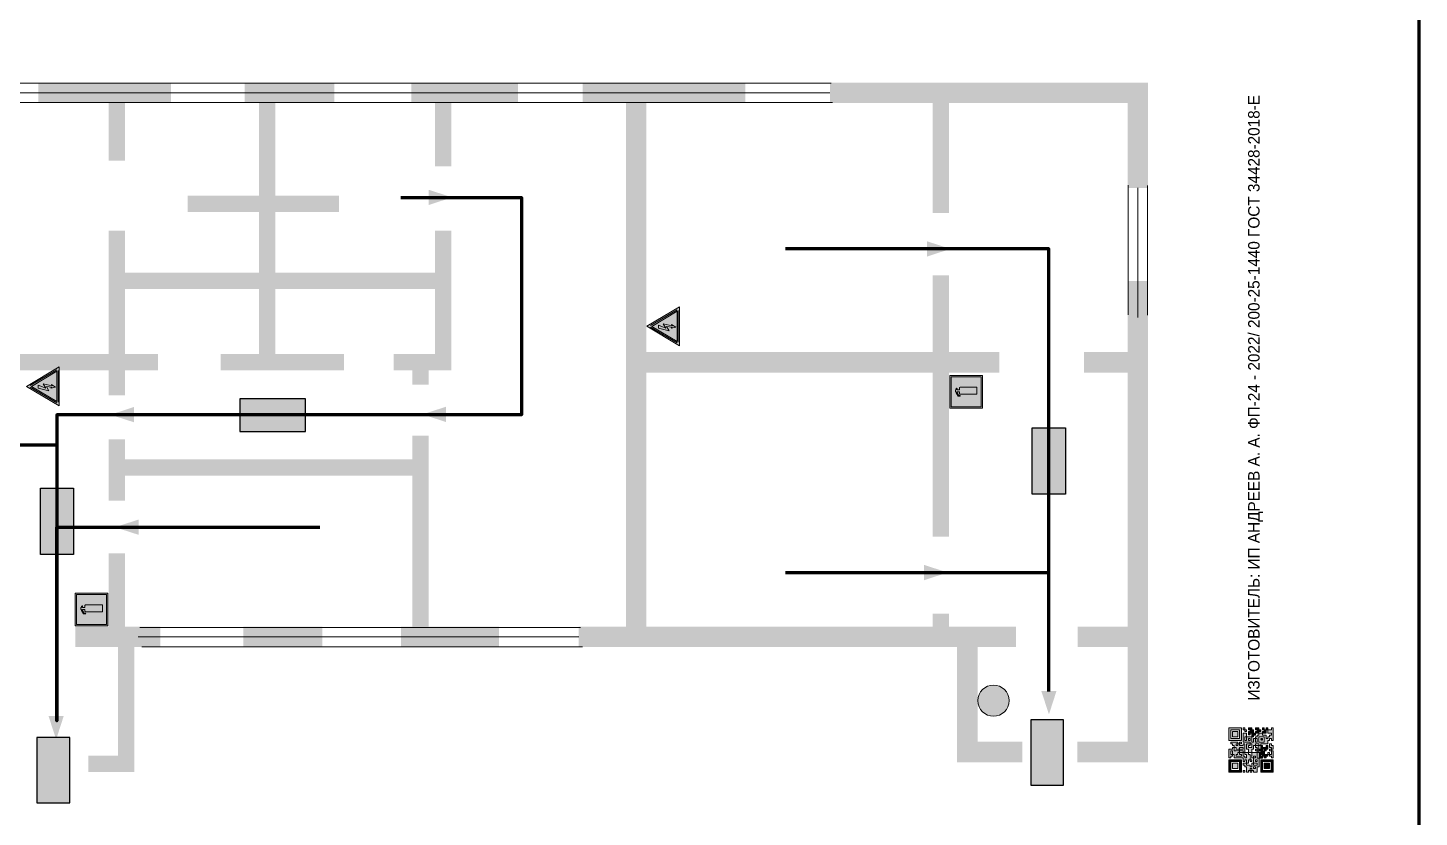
# Model space of a CAD drawing. Header units: millimetres. Extents: x 13114 to 67229, y 22859 to 38520.
# Drawn here: x 31454.2 to 31794.5, y 25079.8 to 25272.8 of the extents above; entities that cross this region are included whole.
import ezdxf

# ---------------------------------------------------------------- set-up
doc = ezdxf.new("R2010")
doc.units = ezdxf.units.MM
doc.layers.add('План_Штампы', color=7, linetype='Continuous')
doc.styles.add('обычный', font='arial.ttf')

# ---------------------------------------------------------------- blocks, each defined once
blk = doc.blocks.new('QR')
at = {"lineweight": 0}
h = blk.add_hatch(color=256, dxfattribs=at)
h.dxf.hatch_style = 1
h.paths.add_polyline_path([(9241.16, 2687.38), (9242.01, 2687.38), (9242.01, 2687.83), (9241.59, 2687.83), (9241.59, 2688.68), (9239.45, 2688.68), (9239.45, 2688.25), (9239.86, 2688.25), (9239.86, 2687.83), (9240.29, 2687.83), (9240.29, 2688.25), (9241.16, 2688.25), (9241.16, 2687.83), (9240.29, 2687.83), (9240.29, 2687.38), (9239.45, 2687.38), (9239.45, 2685.22), (9238.57, 2685.22), (9238.57, 2684.8), (9239.02, 2684.8), (9239.02, 2684.37), (9238.13, 2684.37), (9238.13, 2683.92), (9239.02, 2683.92), (9239.02, 2683.5), (9239.44, 2683.5), (9239.44, 2682.64), (9239.87, 2682.64), (9239.87, 2682.18), (9239.44, 2682.18), (9239.44, 2682.64), (9238.13, 2682.64), (9238.13, 2681.76), (9237.71, 2681.76), (9237.71, 2682.64), (9238.13, 2682.64), (9238.13, 2683.07), (9237.27, 2683.07), (9237.27, 2683.51), (9237.71, 2683.51), (9237.71, 2684.37), (9238.13, 2684.37), (9238.13, 2685.22), (9237.71, 2685.22), (9237.71, 2684.8), (9237.28, 2684.8), (9237.28, 2684.38), (9235.98, 2684.38), (9235.98, 2683.92), (9236.4, 2683.92), (9236.4, 2683.49), (9236.84, 2683.49), (9236.84, 2683.07), (9236.4, 2683.07), (9236.4, 2682.64), (9235.98, 2682.64), (9235.98, 2681.76), (9237.29, 2681.76), (9237.29, 2681.33), (9239.43, 2681.33), (9239.43, 2681.76), (9240.74, 2681.76), (9240.74, 2683.05), (9239.87, 2683.05), (9239.87, 2683.5), (9240.29, 2683.5), (9240.29, 2683.91), (9240.74, 2683.91), (9240.74, 2684.81), (9240.29, 2684.81), (9240.29, 2684.79), (9240.29, 2684.37), (9239.45, 2684.37), (9239.45, 2684.8), (9239.87, 2684.8), (9239.87, 2685.21), (9240.74, 2685.21), (9240.74, 2686.1), (9240.29, 2686.1), (9240.29, 2685.64), (9239.86, 2685.64), (9239.86, 2686.95), (9240.29, 2686.95), (9240.29, 2686.52), (9240.74, 2686.52), (9240.74, 2686.1), (9241.16, 2686.1), (9241.16, 2686.53), (9241.59, 2686.53), (9241.59, 2686.1), (9242.02, 2686.1), (9242.02, 2685.21), (9241.59, 2685.21), (9241.59, 2686.1), (9241.16, 2686.1), (9241.16, 2685.21), (9240.74, 2685.21), (9240.74, 2684.81), (9242.89, 2684.81), (9242.89, 2685.22), (9242.47, 2685.22), (9242.47, 2686.11), (9242.89, 2686.11), (9242.89, 2686.52), (9242.46, 2686.52), (9242.46, 2686.95), (9242.89, 2686.95), (9242.89, 2686.52), (9243.32, 2686.52), (9243.32, 2688.26), (9242.9, 2688.26), (9242.9, 2687.83), (9242.47, 2687.83), (9242.47, 2687.38), (9242.01, 2687.38), (9242.01, 2686.94), (9241.16, 2686.94)])
h.paths.add_polyline_path([(9239.02, 2682.18), (9239.02, 2681.76), (9238.54, 2681.76), (9238.54, 2682.18)], flags=16)
h.paths.add_polyline_path([(9237.27, 2682.65), (9237.27, 2682.19), (9236.83, 2682.19), (9236.83, 2682.65)], flags=16)
h = blk.add_hatch(color=256, dxfattribs=at)
h.dxf.hatch_style = 1
h.paths.add_polyline_path([(9238.15, 2687.83), (9236.83, 2687.83), (9236.83, 2686.52), (9238.15, 2686.52)], flags=0)
h.paths.add_polyline_path([(9239.01, 2685.65), (9239.01, 2688.68), (9235.98, 2688.68), (9235.98, 2685.65)])
h.paths.add_polyline_path([(9236.41, 2686.1), (9236.41, 2688.26), (9238.56, 2688.26), (9238.56, 2686.1)], flags=16)
h.paths.add_polyline_path([(9236.83, 2686.52), (9236.83, 2687.83), (9238.15, 2687.83), (9238.15, 2686.52)], flags=0)
h = blk.add_hatch(color=256, dxfattribs=at)
h.dxf.hatch_style = 1
h.paths.add_polyline_path([(9238.15, 2686.52), (9238.15, 2687.83), (9236.83, 2687.83), (9236.83, 2686.52)])
h.paths.add_polyline_path([(9245.91, 2686.52), (9245.91, 2687.83), (9244.59, 2687.83), (9244.59, 2686.52)], flags=0)
h.paths.add_polyline_path([(9246.77, 2685.65), (9246.77, 2688.68), (9243.74, 2688.68), (9243.74, 2685.65)])
h.paths.add_polyline_path([(9244.17, 2686.1), (9244.17, 2688.26), (9246.32, 2688.26), (9246.32, 2686.1)], flags=16)
h.paths.add_polyline_path([(9244.59, 2686.52), (9244.59, 2687.83), (9245.91, 2687.83), (9245.91, 2686.52)], flags=0)
h = blk.add_hatch(color=256, dxfattribs=at)
h.dxf.hatch_style = 1
h.paths.add_polyline_path([(9243.32, 2686.11), (9242.89, 2686.11), (9242.89, 2685.64), (9243.32, 2685.64)])
h.paths.add_polyline_path([(9239.02, 2683.07), (9239.02, 2683.5), (9238.56, 2683.5), (9238.56, 2683.07)])
h.paths.add_polyline_path([(9236.4, 2684.8), (9236.4, 2685.22), (9235.98, 2685.22), (9235.98, 2684.8)])
h.paths.add_polyline_path([(9236.4, 2683.07), (9236.4, 2683.49), (9235.98, 2683.49), (9235.98, 2683.07)])
h = blk.add_hatch(color=256, dxfattribs=at)
h.dxf.hatch_style = 1
h.paths.add_polyline_path([(9240.75, 2681.76), (9240.75, 2681.35), (9241.17, 2681.35), (9241.17, 2681.76)])
h.paths.add_polyline_path([(9241.6, 2682.18), (9241.17, 2682.18), (9241.17, 2681.76), (9241.6, 2681.76)])
h.paths.add_polyline_path([(9242.47, 2681.34), (9242.47, 2682.19), (9242.02, 2682.19), (9242.02, 2681.76), (9241.6, 2681.76), (9241.6, 2681.34)])
h.paths.add_polyline_path([(9239.87, 2678.3), (9239.44, 2678.3), (9239.44, 2677.89), (9241.17, 2677.89), (9241.17, 2678.3), (9240.28, 2678.3), (9240.28, 2678.73), (9239.87, 2678.73)])
h.paths.add_polyline_path([(9240.75, 2678.73), (9240.75, 2679.19), (9240.28, 2679.19), (9240.28, 2678.73)])
h.paths.add_polyline_path([(9241.6, 2678.73), (9241.17, 2678.73), (9241.17, 2678.3), (9241.6, 2678.3)])
h.paths.add_polyline_path([(9242.02, 2678.3), (9241.6, 2678.3), (9241.6, 2677.89), (9242.48, 2677.89), (9242.48, 2678.31), (9242.9, 2678.31), (9242.9, 2678.73), (9242.02, 2678.73)])
h.paths.add_polyline_path([(9246.36, 2684.37), (9246.36, 2684.79), (9245.93, 2684.79), (9245.93, 2684.37)])
h.paths.add_polyline_path([(9246.78, 2685.2), (9246.36, 2685.2), (9246.36, 2684.79), (9246.78, 2684.79)])
h.paths.add_polyline_path([(9245.91, 2687.83), (9244.59, 2687.83), (9244.59, 2686.52), (9245.91, 2686.52)])
h = blk.add_hatch(color=256, dxfattribs=at)
h.dxf.hatch_style = 1
h.paths.add_polyline_path([(9243.32, 2682.64), (9243.32, 2683.07), (9244.62, 2683.07), (9244.62, 2684.37), (9243.74, 2684.37), (9243.74, 2684.8), (9244.62, 2684.8), (9244.62, 2684.37), (9245.48, 2684.37), (9245.48, 2685.22), (9243.32, 2685.22), (9243.32, 2683.5), (9242.89, 2683.5), (9242.89, 2683.06), (9242.01, 2683.06), (9242.01, 2683.91), (9242.47, 2683.91), (9242.47, 2683.5), (9242.89, 2683.5), (9242.89, 2684.38), (9241.59, 2684.38), (9241.59, 2683.91), (9240.74, 2683.91), (9240.74, 2683.05), (9241.59, 2683.05), (9241.59, 2682.64), (9242.47, 2682.64), (9242.47, 2682.19), (9242.91, 2682.19), (9242.91, 2681.34), (9242.48, 2681.34), (9242.48, 2680.91), (9242.91, 2680.91), (9242.91, 2679.17), (9243.75, 2679.17), (9243.75, 2678.73), (9244.2, 2678.73), (9244.2, 2678.3), (9243.75, 2678.3), (9243.75, 2677.88), (9246.78, 2677.88), (9246.78, 2678.3), (9246.35, 2678.3), (9246.35, 2679.19), (9245.48, 2679.19), (9245.48, 2678.31), (9245.05, 2678.31), (9245.05, 2678.73), (9244.62, 2678.73), (9244.62, 2679.19), (9244.2, 2679.19), (9244.2, 2679.61), (9245.05, 2679.61), (9245.05, 2680.46), (9245.48, 2680.46), (9245.48, 2681.34), (9245.04, 2681.34), (9245.04, 2681.76), (9244.63, 2681.76), (9244.63, 2682.19), (9244.21, 2682.19), (9244.21, 2681.76), (9243.32, 2681.76), (9243.32, 2682.19), (9244.21, 2682.19), (9244.21, 2682.64)])
h.paths.add_polyline_path([(9243.75, 2683.49), (9243.75, 2683.92), (9244.21, 2683.92), (9244.21, 2683.49)], flags=16)
h.paths.add_polyline_path([(9243.32, 2681.34), (9244.63, 2681.34), (9244.63, 2680.04), (9243.32, 2680.04)], flags=16)
h.paths.add_polyline_path([(9243.76, 2680.89), (9244.18, 2680.89), (9244.18, 2680.48), (9243.76, 2680.48)], flags=0)
h = blk.add_hatch(color=256, dxfattribs=at)
h.dxf.hatch_style = 1
h.paths.add_polyline_path([(9246.36, 2683.07), (9246.78, 2683.07), (9246.78, 2683.92), (9246.36, 2683.92), (9246.36, 2683.49), (9245.92, 2683.49), (9245.92, 2683.92), (9245.06, 2683.92), (9245.06, 2683.49), (9245.48, 2683.49), (9245.48, 2683.07), (9244.62, 2683.07), (9244.62, 2682.65), (9245.05, 2682.65), (9245.05, 2682.18), (9245.48, 2682.18), (9245.48, 2682.65), (9246.36, 2682.65)])
h.paths.add_polyline_path([(9246.78, 2682.18), (9246.36, 2682.18), (9246.36, 2681.75), (9245.92, 2681.75), (9245.92, 2682.18), (9245.48, 2682.18), (9245.48, 2681.34), (9245.48, 2681.34), (9245.94, 2681.34), (9245.94, 2680.91), (9246.36, 2680.91), (9246.36, 2681.34), (9246.78, 2681.34)])
h = blk.add_hatch(color=256, dxfattribs=at)
h.dxf.hatch_style = 1
h.paths.add_polyline_path([(9235.98, 2680.9), (9235.98, 2677.86), (9239.02, 2677.86), (9239.02, 2680.9)])
h.paths.add_polyline_path([(9238.57, 2680.48), (9238.57, 2678.32), (9236.41, 2678.32), (9236.41, 2680.48)], flags=16)
h.paths.add_polyline_path([(9238.15, 2680.05), (9238.15, 2678.74), (9236.83, 2678.74), (9236.83, 2680.05)], flags=0)
h = blk.add_hatch(color=256, dxfattribs=at)
h.dxf.hatch_style = 1
h.paths.add_polyline_path([(9238.15, 2680.05), (9236.83, 2680.05), (9236.83, 2678.74), (9238.15, 2678.74)])
h = blk.add_hatch(color=256, dxfattribs=at)
h.dxf.hatch_style = 1
h.paths.add_polyline_path([(9242.02, 2680.46), (9242.48, 2680.46), (9242.48, 2680.91), (9241.58, 2680.91), (9241.58, 2681.35), (9241.17, 2681.35), (9241.17, 2680.91), (9240.75, 2680.91), (9240.75, 2681.33), (9239.43, 2681.33), (9239.43, 2680.46), (9239.86, 2680.46), (9239.86, 2680.92), (9240.3, 2680.92), (9240.3, 2680.46), (9239.86, 2680.46), (9239.86, 2680.04), (9239.44, 2680.04), (9239.44, 2679.62), (9239.86, 2679.62), (9239.86, 2679.19), (9240.29, 2679.19), (9240.29, 2680.03), (9241.18, 2680.03), (9241.18, 2680.47), (9241.6, 2680.47), (9241.6, 2680.03), (9241.18, 2680.03), (9241.18, 2679.61), (9241.6, 2679.61), (9241.6, 2679.19), (9242.47, 2679.19), (9242.47, 2679.6), (9242.02, 2679.6)])
h = blk.add_hatch(color=256, dxfattribs=at)
h.dxf.hatch_style = 1
h.paths.add_polyline_path([(9244.18, 2680.48), (9244.18, 2680.89), (9243.76, 2680.89), (9243.76, 2680.48)])
h = blk.add_hatch(color=256, dxfattribs=at)
h.dxf.hatch_style = 1
h.paths.add_polyline_path([(9245.93, 2680.04), (9245.93, 2680.46), (9245.48, 2680.46), (9245.48, 2679.62), (9246.35, 2679.62), (9246.35, 2680.04)])
h.paths.add_polyline_path([(9246.78, 2680.04), (9246.78, 2680.46), (9246.35, 2680.46), (9246.35, 2680.04)])
h.paths.add_polyline_path([(9246.78, 2679.18), (9246.78, 2679.62), (9246.35, 2679.62), (9246.35, 2679.18)])
for points in [[(9237.71, 2685.22), (9238.13, 2685.22), (9238.13, 2684.37), (9237.71, 2684.37), (9237.71, 2683.51), (9237.27, 2683.51), (9237.27, 2683.07), (9238.13, 2683.07), (9238.13, 2682.64), (9237.71, 2682.64), (9237.71, 2681.76), (9238.13, 2681.76), (9238.13, 2682.64), (9239.44, 2682.64), (9239.44, 2683.5), (9239.02, 2683.5), (9239.02, 2683.07), (9238.56, 2683.07), (9238.56, 2683.5), (9239.02, 2683.5), (9239.02, 2683.92), (9238.13, 2683.92), (9238.13, 2684.37), (9239.02, 2684.37), (9239.02, 2684.8), (9238.57, 2684.8), (9238.57, 2685.22), (9239.45, 2685.22), (9239.45, 2687.38), (9240.29, 2687.38), (9240.29, 2687.83), (9239.86, 2687.83), (9239.86, 2688.25), (9239.45, 2688.25), (9239.45, 2688.68), (9241.59, 2688.68), (9241.59, 2687.83), (9242.01, 2687.83), (9242.01, 2687.38), (9242.47, 2687.38), (9242.47, 2687.83), (9242.9, 2687.83), (9242.9, 2688.26), (9243.32, 2688.26), (9243.32, 2686.52), (9242.89, 2686.52), (9242.89, 2686.11), (9243.32, 2686.11), (9243.32, 2685.64), (9242.89, 2685.64), (9242.89, 2686.11), (9242.47, 2686.11), (9242.47, 2685.22), (9242.89, 2685.22), (9242.89, 2684.81), (9240.74, 2684.81), (9240.74, 2683.91), (9241.59, 2683.91), (9241.59, 2684.38), (9242.89, 2684.38), (9242.89, 2683.5), (9242.47, 2683.5), (9242.47, 2683.91), (9242.01, 2683.91), (9242.01, 2683.06), (9242.89, 2683.06), (9242.89, 2683.5), (9243.32, 2683.5), (9243.32, 2685.22), (9245.48, 2685.22), (9245.48, 2684.37), (9244.62, 2684.37), (9244.62, 2683.07), (9245.48, 2683.07), (9245.48, 2683.49), (9245.06, 2683.49), (9245.06, 2683.92), (9245.92, 2683.92), (9245.92, 2683.49), (9246.36, 2683.49), (9246.36, 2683.92), (9246.78, 2683.92), (9246.78, 2683.07), (9246.36, 2683.07), (9246.36, 2682.65), (9245.48, 2682.65), (9245.48, 2682.18), (9245.92, 2682.18), (9245.92, 2681.75), (9246.36, 2681.75), (9246.36, 2682.18), (9246.78, 2682.18), (9246.78, 2681.34), (9246.36, 2681.34), (9246.36, 2680.91), (9245.94, 2680.91), (9245.94, 2681.34), (9245.48, 2681.34), (9245.48, 2680.46), (9245.93, 2680.46), (9245.93, 2680.04), (9246.35, 2680.04), (9246.35, 2680.46), (9246.78, 2680.46), (9246.78, 2680.04), (9246.78, 2680.04), (9246.35, 2680.04), (9246.35, 2679.62), (9246.78, 2679.62), (9246.78, 2679.18), (9246.35, 2679.18), (9246.35, 2678.3), (9246.78, 2678.3), (9246.78, 2677.88), (9243.75, 2677.88), (9243.75, 2678.3), (9244.2, 2678.3), (9244.2, 2678.73), (9243.75, 2678.73), (9243.75, 2679.17), (9242.91, 2679.17), (9242.91, 2680.91), (9242.48, 2680.91), (9242.48, 2680.46), (9242.02, 2680.46), (9242.02, 2679.6), (9242.47, 2679.6), (9242.47, 2679.19), (9241.6, 2679.19), (9241.6, 2679.61), (9241.18, 2679.61), (9241.18, 2680.03), (9240.29, 2680.03), (9240.29, 2679.19), (9240.75, 2679.19), (9240.75, 2678.73), (9240.28, 2678.73), (9240.28, 2678.3), (9241.17, 2678.3), (9241.17, 2678.73), (9241.6, 2678.73), (9241.6, 2678.3), (9242.02, 2678.3), (9242.02, 2678.73), (9242.9, 2678.73), (9242.9, 2678.31), (9242.48, 2678.31), (9242.48, 2677.89), (9241.6, 2677.89), (9241.6, 2678.3), (9241.17, 2678.3), (9241.17, 2677.89), (9239.44, 2677.89), (9239.44, 2678.3), (9239.87, 2678.3), (9239.87, 2678.73), (9240.28, 2678.73), (9240.28, 2679.19), (9240.29, 2679.19), (9239.86, 2679.19), (9239.86, 2679.62), (9239.44, 2679.62), (9239.44, 2680.04), (9239.86, 2680.04), (9239.86, 2680.46), (9239.43, 2680.46), (9239.43, 2681.33), (9237.29, 2681.33), (9237.29, 2681.76), (9235.98, 2681.76), (9235.98, 2682.64), (9236.4, 2682.64), (9236.4, 2683.07), (9235.98, 2683.07), (9235.98, 2683.49), (9236.4, 2683.49), (9236.4, 2683.92), (9235.98, 2683.92), (9235.98, 2684.38), (9237.28, 2684.38), (9237.28, 2684.8), (9237.71, 2684.8), (9237.71, 2685.22), (9237.92, 2685.22)], [(9240.74, 2685.21), (9239.87, 2685.21), (9239.87, 2684.8), (9239.45, 2684.8), (9239.45, 2684.37), (9240.29, 2684.37), (9240.29, 2684.79), (9240.29, 2684.81), (9240.74, 2684.81), (9240.74, 2685.21), (9239.87, 2685.21)], [(9240.74, 2686.1), (9240.74, 2686.52), (9240.29, 2686.52), (9240.29, 2686.95), (9239.86, 2686.95), (9239.86, 2685.64), (9240.29, 2685.64), (9240.29, 2686.1), (9240.74, 2686.1), (9240.74, 2686.52)], [(9240.74, 2683.05), (9240.74, 2681.76), (9239.43, 2681.76), (9239.43, 2681.33), (9240.75, 2681.33), (9240.75, 2681.35), (9240.75, 2680.91), (9241.17, 2680.91), (9241.17, 2681.35), (9241.58, 2681.35), (9241.58, 2680.91), (9242.48, 2680.91), (9242.48, 2681.34), (9242.91, 2681.34), (9242.91, 2682.19), (9242.47, 2682.19), (9242.47, 2682.64), (9241.59, 2682.64), (9241.59, 2683.05), (9240.74, 2683.05)], [(9240.74, 2683.91), (9240.29, 2683.91), (9240.29, 2683.5), (9239.87, 2683.5), (9239.87, 2683.05), (9240.74, 2683.05), (9240.74, 2683.91)], [(9241.6, 2681.76), (9242.02, 2681.76), (9242.02, 2682.19), (9242.47, 2682.19), (9242.47, 2681.34), (9241.6, 2681.34), (9241.6, 2681.76)], [(9244.62, 2683.07), (9243.32, 2683.07), (9243.32, 2682.64), (9244.21, 2682.64), (9244.21, 2682.19), (9243.32, 2682.19), (9243.32, 2681.76), (9244.21, 2681.76), (9244.21, 2682.19), (9244.63, 2682.19), (9244.63, 2681.76), (9245.04, 2681.76), (9245.04, 2681.34), (9245.48, 2681.34)], [(9244.62, 2684.37), (9244.62, 2684.8), (9243.74, 2684.8), (9243.74, 2684.37), (9244.62, 2684.37)], [(9245.48, 2682.18), (9245.05, 2682.18), (9245.05, 2682.65), (9244.62, 2682.65), (9244.62, 2683.07)], [(9245.48, 2682.18), (9245.48, 2681.34)], [(9239.86, 2680.46), (9239.86, 2680.92), (9240.3, 2680.92), (9240.3, 2680.46), (9239.86, 2680.46)], [(9245.48, 2680.46), (9245.05, 2680.46), (9245.05, 2679.61), (9244.2, 2679.61), (9244.2, 2679.19), (9244.62, 2679.19), (9244.62, 2678.73), (9245.05, 2678.73), (9245.05, 2678.31), (9245.48, 2678.31), (9245.48, 2679.19), (9246.35, 2679.19), (9246.35, 2679.07)], [(9246.35, 2679.62), (9245.48, 2679.62), (9245.48, 2680.46)], [(9245.48, 2680.46), (9245.48, 2679.62), (9246.35, 2679.62), (9246.35, 2680.04), (9245.93, 2680.04), (9245.93, 2680.46), (9245.48, 2680.46), (9245.48, 2679.62)], [(9246.35, 2679.62), (9246.35, 2679.18)]]:
    blk.add_lwpolyline(points, dxfattribs=at)
for points in [[(9235.98, 2685.65), (9239.01, 2685.65), (9239.01, 2688.68), (9235.98, 2688.68)], [(9243.74, 2685.65), (9246.77, 2685.65), (9246.77, 2688.68), (9243.74, 2688.68)], [(9235.98, 2684.8), (9236.4, 2684.8), (9236.4, 2685.22), (9235.98, 2685.22)], [(9236.41, 2688.26), (9238.56, 2688.26), (9238.56, 2686.1), (9236.41, 2686.1)], [(9236.83, 2687.83), (9238.15, 2687.83), (9238.15, 2686.52), (9236.83, 2686.52)], [(9240.29, 2687.83), (9241.16, 2687.83), (9241.16, 2688.25), (9240.29, 2688.25)], [(9240.29, 2688.25), (9241.16, 2688.25), (9241.16, 2687.83), (9240.29, 2687.83)], [(9241.16, 2686.1), (9240.74, 2686.1), (9240.74, 2685.21), (9241.16, 2685.21)], [(9242.01, 2687.38), (9241.16, 2687.38), (9241.16, 2686.94), (9242.01, 2686.94)], [(9241.16, 2687.38), (9242.01, 2687.38), (9242.01, 2686.94), (9241.16, 2686.94)], [(9241.16, 2686.53), (9241.59, 2686.53), (9241.59, 2686.1), (9241.16, 2686.1)], [(9241.59, 2686.1), (9242.02, 2686.1), (9242.02, 2685.21), (9241.59, 2685.21)], [(9242.89, 2686.52), (9242.46, 2686.52), (9242.46, 2686.95), (9242.89, 2686.95)], [(9244.17, 2688.26), (9246.32, 2688.26), (9246.32, 2686.1), (9244.17, 2686.1)], [(9244.59, 2687.83), (9245.91, 2687.83), (9245.91, 2686.52), (9244.59, 2686.52)], [(9246.36, 2685.2), (9246.78, 2685.2), (9246.78, 2684.79), (9246.36, 2684.79)], [(9236.4, 2683.07), (9236.84, 2683.07), (9236.84, 2683.49), (9236.4, 2683.49)], [(9236.83, 2682.19), (9237.27, 2682.19), (9237.27, 2682.65), (9236.83, 2682.65)], [(9238.54, 2682.18), (9239.02, 2682.18), (9239.02, 2681.76), (9238.54, 2681.76)], [(9239.44, 2682.64), (9239.87, 2682.64), (9239.87, 2682.18), (9239.44, 2682.18)], [(9240.75, 2681.76), (9241.17, 2681.76), (9241.17, 2681.35), (9240.75, 2681.35)], [(9241.17, 2682.18), (9241.6, 2682.18), (9241.6, 2681.76), (9241.17, 2681.76)], [(9243.75, 2683.92), (9244.21, 2683.92), (9244.21, 2683.49), (9243.75, 2683.49)], [(9245.93, 2684.79), (9246.36, 2684.79), (9246.36, 2684.37), (9245.93, 2684.37)], [(9235.98, 2677.86), (9239.02, 2677.86), (9239.02, 2680.9), (9235.98, 2680.9)], [(9236.41, 2680.48), (9238.57, 2680.48), (9238.57, 2678.32), (9236.41, 2678.32)], [(9236.83, 2680.05), (9238.15, 2680.05), (9238.15, 2678.74), (9236.83, 2678.74)], [(9241.18, 2680.03), (9241.6, 2680.03), (9241.6, 2680.47), (9241.18, 2680.47)], [(9243.32, 2680.04), (9244.63, 2680.04), (9244.63, 2681.34), (9243.32, 2681.34)], [(9243.76, 2680.89), (9244.18, 2680.89), (9244.18, 2680.48), (9243.76, 2680.48)]]:
    blk.add_lwpolyline(points, close=True, dxfattribs=at)
blk = doc.blocks.new('A$C32E8229D')
at = {"true_color": 0xffffff}
blk.add_hatch(color=7, dxfattribs=at).paths.add_polyline_path([(0, 0), (0, -8), (16, -8), (16, 0)])
h = blk.add_hatch(color=126)
h.paths.add_polyline_path([(0.2, -0.2), (15.8, -0.2), (15.8, -7.8), (0.2, -7.8)])
h.paths.add_polyline_path([(13.49, -2.05), (12.08, -2.05), (11.37, -2.63, 0.162397), (11.29, -2.84), (11.29, -3.63), (10.35, -3.63), (10.35, -4.05), (11.68, -4.05), (11.68, -3.48), (12.26, -4.28), (11.29, -5.1), (11.29, -6.78), (11.85, -6.78), (11.85, -5.44), (12.8, -4.64), (12.8, -5.94), (14.46, -5.94), (14.46, -5.39), (13.45, -5.39), (13.45, -3.97), (12.46, -2.59), (13.15, -2.59), (13.69, -3.34), (14.18, -3)], flags=16)
h.paths.add_polyline_path([(10.74, -1.82, 1), (11.8, -1.82, 1)], flags=16)
h.paths.add_polyline_path([(9.39, -3.59), (5.99, -3.59), (6.56, -3.03), (5.91, -3.03), (5.1, -3.83), (5.91, -4.64), (6.56, -4.64), (5.99, -4.09), (9.39, -4.09)], flags=16)
h.paths.add_polyline_path([(4.29, -1.08), (1.72, -1.08), (1.72, -6.6), (4.29, -6.6)], flags=16)
at = {"color": 126}
blk.add_lwpolyline([(16, -8), (0, -8), (0, 0), (16, 0)], close=True, dxfattribs=at)
blk = doc.blocks.new('A$C7B8C2D5B')
at = {"lineweight": 0}
h = blk.add_hatch(color=5, dxfattribs=at)
h.dxf.hatch_style = 1
h.paths.add_polyline_path([(1.4, -3.02, 1), (-2.11, -3.02, 1)])
at = {"color": 5, "lineweight": 0}
blk.add_circle((-0.36, -3.02), 1.75, dxfattribs=at)
blk = doc.blocks.new('A$C3E6D3DDE')
at = {"lineweight": 5}
h = blk.add_hatch(color=40, dxfattribs=at)
h.paths.add_polyline_path([(24.1, 1.45), (16.46, -11.35), (31.74, -11.35)])
h.paths.add_polyline_path([(24.09, -0.46), (30.03, -10.41), (18.14, -10.41)], flags=16)
h.paths.add_polyline_path([(24.54, -3.08), (23.41, -6.02), (25.13, -5.01), (24.33, -8.5), (24.82, -8.27), (23.79, -9.86), (23.4, -8.04), (23.8, -8.43), (24.04, -6.29), (22.39, -7.25), (23.44, -3.08)], flags=0)
h = blk.add_hatch(color=256, dxfattribs=at)
h.paths.add_polyline_path([(24.37, 0.03, 0.567511), (23.82, 0.03), (17.59, -10.4, 0.582454), (17.86, -10.88), (30.32, -10.88, 0.582149), (30.6, -10.4)])
h.paths.add_polyline_path([(24.09, -0.46), (18.14, -10.41), (30.03, -10.41)], flags=16)
h.paths.add_polyline_path([(24.54, -3.08), (23.41, -6.02), (25.13, -5.01), (24.33, -8.5), (24.82, -8.27), (23.79, -9.86), (23.4, -8.04), (23.8, -8.43), (24.04, -6.29), (22.39, -7.25), (23.44, -3.08)], flags=0)
h = blk.add_hatch(color=40, dxfattribs=at)
h.paths.add_polyline_path([(24.09, -0.46), (18.14, -10.41), (30.03, -10.41)])
h.paths.add_polyline_path([(24.82, -8.27), (23.79, -9.86), (23.4, -8.04), (23.8, -8.43), (24.04, -6.29), (22.39, -7.25), (23.44, -3.08), (24.54, -3.08), (23.41, -6.02), (25.13, -5.01), (24.33, -8.5)], flags=16)
at = {"color": 40, "lineweight": 5}
for p, q in [((16.46, -11.35), (24.1, 1.45)), ((24.1, 1.45), (31.74, -11.35))]:
    blk.add_line(p, q, dxfattribs=at)
at = {"lineweight": 5}
for p, q in [((17.59, -10.4), (23.82, 0.03)), ((24.37, 0.03), (30.6, -10.4)), ((18.14, -10.41), (24.09, -0.46)), ((23.44, -3.08), (22.39, -7.25)), ((23.41, -6.02), (24.54, -3.08)), ((25.13, -5.01), (23.41, -6.02)), ((24.54, -3.08), (23.44, -3.08)), ((24.09, -0.46), (30.03, -10.41)), ((24.33, -8.5), (25.13, -5.01)), ((17.86, -10.88), (30.32, -10.88)), ((18.14, -10.41), (30.03, -10.41)), ((22.39, -7.25), (24.04, -6.29)), ((23.8, -8.43), (23.4, -8.04)), ((23.4, -8.04), (23.79, -9.86)), ((23.79, -9.86), (24.82, -8.27)), ((24.04, -6.29), (23.8, -8.43)), ((24.82, -8.27), (24.33, -8.5))]:
    blk.add_line(p, q, dxfattribs=at)
at = {"color": 50, "lineweight": 5}
blk.add_line((31.74, -11.35), (16.46, -11.35), dxfattribs=at)
blk = doc.blocks.new('A$C3AD82952')
at = {"true_color": 0xf5f5ff}
h = blk.add_hatch(color=7, dxfattribs=at)
h.dxf.hatch_style = 1
h.paths.add_polyline_path([(8.21, 8.73, 0.414214), (7.89, 9.05), (7.22, 9.05), (7.22, 9.92), (7.59, 9.92, 1), (7.57, 10.36), (7.22, 10.36), (7.22, 10.6), (6.43, 10.6), (6.43, 10.36), (6.01, 10.36), (4.74, 9.59), (4.74, 8.69), (4.98, 8.73), (4.98, 9.26), (6.12, 9.91), (6.43, 9.91), (6.43, 9.05), (5.76, 9.05, 0.414214), (5.44, 8.73), (5.44, 2.2), (8.21, 2.2)], flags=0)
h.paths.add_polyline_path([(12.8, 12.8), (0, 12.8), (0, 0), (12.8, 0)])
h.paths.add_polyline_path([(0.51, 12.29), (12.29, 12.29), (12.29, 0.51), (0.51, 0.51)], flags=16)
h.paths.add_polyline_path([(4.74, 9.59), (6.01, 10.36), (6.43, 10.36), (6.43, 10.6), (7.22, 10.6), (7.22, 10.36), (7.59, 10.36, -0.94586), (7.59, 9.92), (7.22, 9.92), (7.22, 9.05), (7.89, 9.05, -0.414214), (8.21, 8.73), (8.21, 2.2), (5.44, 2.2), (5.44, 8.73, -0.414214), (5.76, 9.05), (6.43, 9.05), (6.43, 9.91), (6.12, 9.91), (4.98, 9.26), (4.98, 8.73), (4.74, 8.69)], flags=0)
h = blk.add_hatch(color=242)
h.dxf.hatch_style = 1
h.paths.add_polyline_path([(12.29, 12.29), (0.51, 12.29), (0.51, 0.51), (12.29, 0.51)])
h.paths.add_polyline_path([(4.74, 8.69), (4.74, 9.59), (6.01, 10.36), (6.43, 10.36), (6.43, 10.6), (7.22, 10.6), (7.22, 10.36), (7.59, 10.36, -0.94586), (7.59, 9.92), (7.22, 9.92), (7.22, 9.05), (7.89, 9.05, -0.414214), (8.21, 8.73), (8.21, 2.2), (5.44, 2.2), (5.44, 8.73, -0.414214), (5.76, 9.05), (6.43, 9.05), (6.43, 9.91), (6.12, 9.91), (4.98, 9.26), (4.98, 8.73)], flags=16)
h = blk.add_hatch(color=7, dxfattribs=at)
h.dxf.hatch_style = 1
h.paths.add_polyline_path([(8.21, 8.73, 0.414214), (7.89, 9.05), (7.22, 9.05), (7.22, 9.92), (7.59, 9.92, 1), (7.57, 10.36), (7.22, 10.36), (7.22, 10.6), (6.43, 10.6), (6.43, 10.36), (6.01, 10.36), (4.74, 9.59), (4.74, 8.69), (4.98, 8.73), (4.98, 9.26), (6.12, 9.91), (6.43, 9.91), (6.43, 9.05), (5.76, 9.05, 0.414214), (5.44, 8.73), (5.44, 2.2), (8.21, 2.2)])
at = {"color": 242, "lineweight": 5}
for p, q in [((0, 0), (0, 12.8)), ((0, 12.8), (12.8, 12.8)), ((12.8, 0), (12.8, 12.8)), ((6.01, 10.36), (4.74, 9.59)), ((4.74, 9.59), (4.74, 8.69)), ((4.74, 8.69), (4.98, 8.73)), ((4.98, 9.26), (6.12, 9.91)), ((4.98, 8.73), (4.98, 9.26)), ((5.44, 2.2), (5.44, 8.73)), ((5.76, 9.05), (6.43, 9.05)), ((6.01, 10.36), (6.43, 10.36)), ((6.12, 9.91), (6.43, 9.91)), ((7.22, 10.6), (6.43, 10.6)), ((6.43, 10.6), (6.43, 10.36)), ((6.43, 9.91), (6.43, 9.05)), ((7.22, 10.36), (7.22, 10.6)), ((7.59, 10.36), (7.22, 10.36)), ((7.22, 9.05), (7.22, 9.92)), ((7.59, 9.92), (7.22, 9.92)), ((7.89, 9.05), (7.22, 9.05)), ((8.21, 2.2), (8.21, 8.73)), ((0, 0), (12.8, 0)), ((5.44, 2.2), (8.21, 2.2))]:
    blk.add_line(p, q, dxfattribs=at)
blk.add_lwpolyline([(0.51, 12.29), (12.29, 12.29), (12.29, 0.51), (0.51, 0.51)], close=True, dxfattribs=at)
for centre, radius, start, end in [((5.76, 8.73), 0.32, 90, 180), ((7.58, 10.14), 0.223, 273.1875, 86.8125), ((7.89, 8.73), 0.32, 0, 90)]:
    blk.add_arc(centre, radius, start, end, dxfattribs=at)
blk = doc.blocks.new('A$C7B4425F7')
at = {"true_color": 0xffffff}
blk.add_hatch(color=7, dxfattribs=at).paths.add_polyline_path([(0, 0), (-16, 0), (-16, -8), (0, -8)])
h = blk.add_hatch(color=126)
h.paths.add_polyline_path([(-0.2, -0.2), (-15.8, -0.2), (-15.8, -7.8), (-0.2, -7.8)])
h.paths.add_polyline_path([(-11.76, -2.03), (-11.76, -3.66), (-11.17, -3.66, -0.568275), (-11.17, -6.18), (-12.58, -6.18), (-12.58, -2.03)], flags=16)
h.paths.add_polyline_path([(-13.33, -4.12, -0.495768), (-13.59, -6.18), (-15.03, -6.18), (-15.03, -2.03), (-13.59, -2.03, -0.487973)], flags=16)
h.paths.add_polyline_path([(-10.25, -2.03), (-9.48, -2.03), (-9.48, -6.18), (-10.25, -6.18)], flags=16)
h.paths.add_polyline_path([(-13.84, -3.69), (-14.24, -3.69), (-14.24, -3.03), (-13.9, -3.03, -0.692621)], flags=0)
h.paths.add_polyline_path([(-9.15, -2.03), (-8.4, -2.03), (-8.04, -3.07), (-7.68, -2.03), (-6.93, -2.03), (-7.64, -4.1), (-6.93, -6.18), (-7.68, -6.18), (-8.04, -5.14), (-8.4, -6.18), (-9.15, -6.18), (-8.44, -4.1)], flags=16)
h.paths.add_polyline_path([(-11.76, -4.46), (-11.42, -4.46, -0.692621), (-11.36, -5.12), (-11.76, -5.12)], flags=0)
h.paths.add_polyline_path([(-13.9, -5.2), (-14.24, -5.2), (-14.24, -4.55), (-13.84, -4.55, -0.708038)], flags=0)
edge = h.paths.add_edge_path(flags=16)
edge.add_ellipse((-5.51, -4.08), major_axis=(0, 2.05), ratio=0.586184, start_angle=0, end_angle=360)
edge = h.paths.add_edge_path(flags=0)
edge.add_ellipse((-5.51, -4.08), major_axis=(0, 1.14), ratio=0.454828, start_angle=0, end_angle=360)
h.paths.add_polyline_path([(-4.13, -4.96, 0.377264), (-3.48, -4.52, 0.0555), (-3.16, -2.03), (-1.66, -2.03), (-1.66, -4.96), (-0.96, -4.96), (-0.96, -7.01), (-1.75, -7.01), (-1.75, -6.18), (-3.3, -6.18), (-3.3, -7.02), (-4.13, -7.02)], flags=16)
h.paths.add_polyline_path([(-2.73, -2.91), (-2.28, -2.91), (-2.28, -4.96), (-3.05, -4.96, 0.079136)], flags=0)
at = {"color": 126}
blk.add_lwpolyline([(-16, -8), (0, -8), (0, 0), (-16, 0)], close=True, dxfattribs=at)

msp = doc.modelspace()

# ---------------------------------------------------------------- linework, layer by layer
at = {"color": 6, "lineweight": 100}
msp.add_lwpolyline([(31194.54, 25065.02), (31794.54, 25065.02), (31794.54, 25460.02), (31194.54, 25460.02)], close=True, dxfattribs=at)
at = {"lineweight": 0}
for points in [[(31650.75, 25259.29), (31298.93, 25259.29)], [(31650.42, 25256.9), (31298.6, 25256.9)], [(31651.05, 25254.55), (31299.23, 25254.55)], [(31723.37, 25234.3), (31723.37, 25202.62)], [(31725.74, 25233.63), (31725.74, 25201.95)], [(31728.09, 25234.2), (31728.09, 25202.52)], [(31589.41, 25126.16), (31481.67, 25126.16)], [(31588.98, 25123.84), (31481.23, 25123.84)], [(31589.89, 25121.38), (31482.15, 25121.38)]]:
    msp.add_lwpolyline(points, dxfattribs=at)
for points, const_width in [([(31456.8, 25256.9), (31489.25, 25256.9)], 5), ([(31507.27, 25256.9), (31529.18, 25256.9)], 5), ([(31512.79, 25256.9), (31512.79, 25190.99)], 4), ([(31548.04, 25256.9), (31574.11, 25256.9)], 5), ([(31555.85, 25256.05), (31555.85, 25238.89)], 4), ([(31629.7, 25256.9), (31589.95, 25256.9)], 5), ([(31603.02, 25256.9), (31603.02, 25123.84)], 5), ([(31650.42, 25256.9), (31725.74, 25256.9), (31725.74, 25233.63)], 5), ([(31677.55, 25227.52), (31677.55, 25257.6)], 4), ([(31476.02, 25240.27), (31476.02, 25254.88)], 4), ([(31493.37, 25229.77), (31530.38, 25229.77)], 4), ([(31476.02, 25182.88), (31476.02, 25223.18)], 4), ([(31555.85, 25223.18), (31555.85, 25190.99), (31543.74, 25190.99)], 4), ([(31677.55, 25148.33), (31677.55, 25212.3)], 4), ([(31725.74, 25210.91), (31725.74, 25123.84), (31711.01, 25123.84)], 5), ([(31555.85, 25210.92), (31476.02, 25210.92)], 4), ([(31486.04, 25190.99), (31444.41, 25190.99), (31444.41, 25177.56)], 4), ([(31531.61, 25190.99), (31501.38, 25190.99)], 4), ([(31550.29, 25190.99), (31550.29, 25185.53)], 4), ([(31691.88, 25190.99), (31603.02, 25190.99)], 5), ([(31725.74, 25190.99), (31712.55, 25190.99)], 5), ([(31476.02, 25157.14), (31476.02, 25172.12)], 4), ([(31550.29, 25173.05), (31550.29, 25122.12)], 4), ([(31550.29, 25165.26), (31476.02, 25165.26)], 4), ([(31476.02, 25123.21), (31476.02, 25144.27)], 4), ([(31677.55, 25123.98), (31677.55, 25129.55)], 4), ([(31486.62, 25123.84), (31465.82, 25123.84)], 5), ([(31469.06, 25092.82), (31478.32, 25092.82), (31478.32, 25123.11)], 4), ([(31526.24, 25123.84), (31506.98, 25123.84)], 5), ([(31569.44, 25123.84), (31545.5, 25123.84)], 5), ([(31695.91, 25123.84), (31588.98, 25123.84)], 5), ([(31697.5, 25095.69), (31684.04, 25095.69), (31684.04, 25122.13)], 5), ([(31725.74, 25123.84), (31725.74, 25095.69), (31710.96, 25095.69)], 5)]:
    msp.add_lwpolyline(points, dxfattribs=dict(at, const_width=const_width))
at = {"color": 126, "lineweight": 100, "true_color": 0x008754}
for points in [[(31545.48, 25231.29), (31575.01, 25231.29), (31575.01, 25178.16), (31461.3, 25178.16), (31461.3, 25103.34), (31461.3, 25150.69), (31525.65, 25150.69)], [(31461.3, 25170.74), (31424.9, 25170.74), (31424.9, 25229.07)], [(31703.98, 25110.53), (31703.98, 25218.76), (31639.53, 25218.76)], [(31639.53, 25139.63), (31703.98, 25139.63)]]:
    msp.add_lwpolyline(points, dxfattribs=at)
at = {"layer": 'План_Штампы', "color": 126, "true_color": 0x008754}
for points in [[(31552.27, 25229.45), (31552.28, 25233.18), (31558.02, 25231.33)], [(31674.17, 25216.84), (31674.18, 25220.58), (31679.91, 25218.73)], [(31480.2, 25180.07), (31480.19, 25176.33), (31474.45, 25178.18)], [(31556.51, 25180.13), (31556.5, 25176.4), (31550.76, 25178.25)], [(31481.33, 25152.55), (31481.32, 25148.81), (31475.58, 25150.66)], [(31673.46, 25137.7), (31673.47, 25141.44), (31679.2, 25139.59)], [(31702.11, 25110.64), (31705.84, 25110.63), (31703.99, 25104.89)], [(31459.29, 25104.51), (31463.02, 25104.5), (31461.17, 25098.77)]]:
    msp.add_solid(points, dxfattribs=at)

# ---------------------------------------------------------------- block references
for name, p, xscale, yscale, zscale, rotation in [('A$C3E6D3DDE', (31606.54, 25184.73), 0.625, 0.625, 0.625, 90), ('A$C3E6D3DDE', (31454.85, 25170.05), 0.625, 0.625, 0.625, 90), ('A$C3AD82952', (31687.74, 25179.78), 0.625, 0.625, 0.625, 90), ('A$C3AD82952', (31473.84, 25126.56), 0.625, 0.625, 0.625, 90), ('A$C7B8C2D5B', (31689.64, 25101.68), 2.177419353276491, 2.177419353276491, 2.177419353276491, 180)]:
    msp.add_blockref(name, p, dxfattribs=dict(xscale=xscale, yscale=yscale, zscale=zscale, rotation=rotation))
at = {"color": 22, "lineweight": 100, "true_color": 0xbb1e10, "rotation": 90}
msp.add_blockref('QR', (34436.7, 15854.8), dxfattribs=at)
at = {"layer": 'План_Штампы', "color": 126, "true_color": 0x008754, "xscale": -1, "rotation": 180}
msp.add_blockref('A$C32E8229D', (31506.12, 25174.06), dxfattribs=at)
at = {"layer": 'План_Штампы', "color": 126, "true_color": 0x008754, "xscale": 1.012510887696, "yscale": 1.012510887696, "zscale": 1.012510887696, "rotation": 89.99786532371438}
for p in [(31699.92, 25158.75), (31457.34, 25144)]:
    msp.add_blockref('A$C32E8229D', p, dxfattribs=at)
at = {"layer": 'План_Штампы', "rotation": 90}
for p in [(31699.57, 25103.58), (31456.48, 25099.23)]:
    msp.add_blockref('A$C7B4425F7', p, dxfattribs=at)

# ---------------------------------------------------------------- texts
at = {"lineweight": 0, "insert": (31754.51, 25182.32), "char_height": 2.8, "width": 191.3484, "attachment_point": 5, "rotation": 90, "style": 'обычный'}
msp.add_mtext('\\pi-8.4,l8.4,t8.4;{\\fProxima Nova Rg|b0|i0|c204|p2;ИЗГОТОВИТЕЛЬ: ИП АНДРЕЕВ А. А.\\fProxima Nova Rg|b0|i0|c0|p2; \\fProxima Nova Rg|b0|i0|c204|p2;ФП-24 - 2022/ 200-25-1440 ГОСТ 34428-2018-Е\\H1.2266x; }', dxfattribs=at)

doc.saveas('drawing.dxf')
